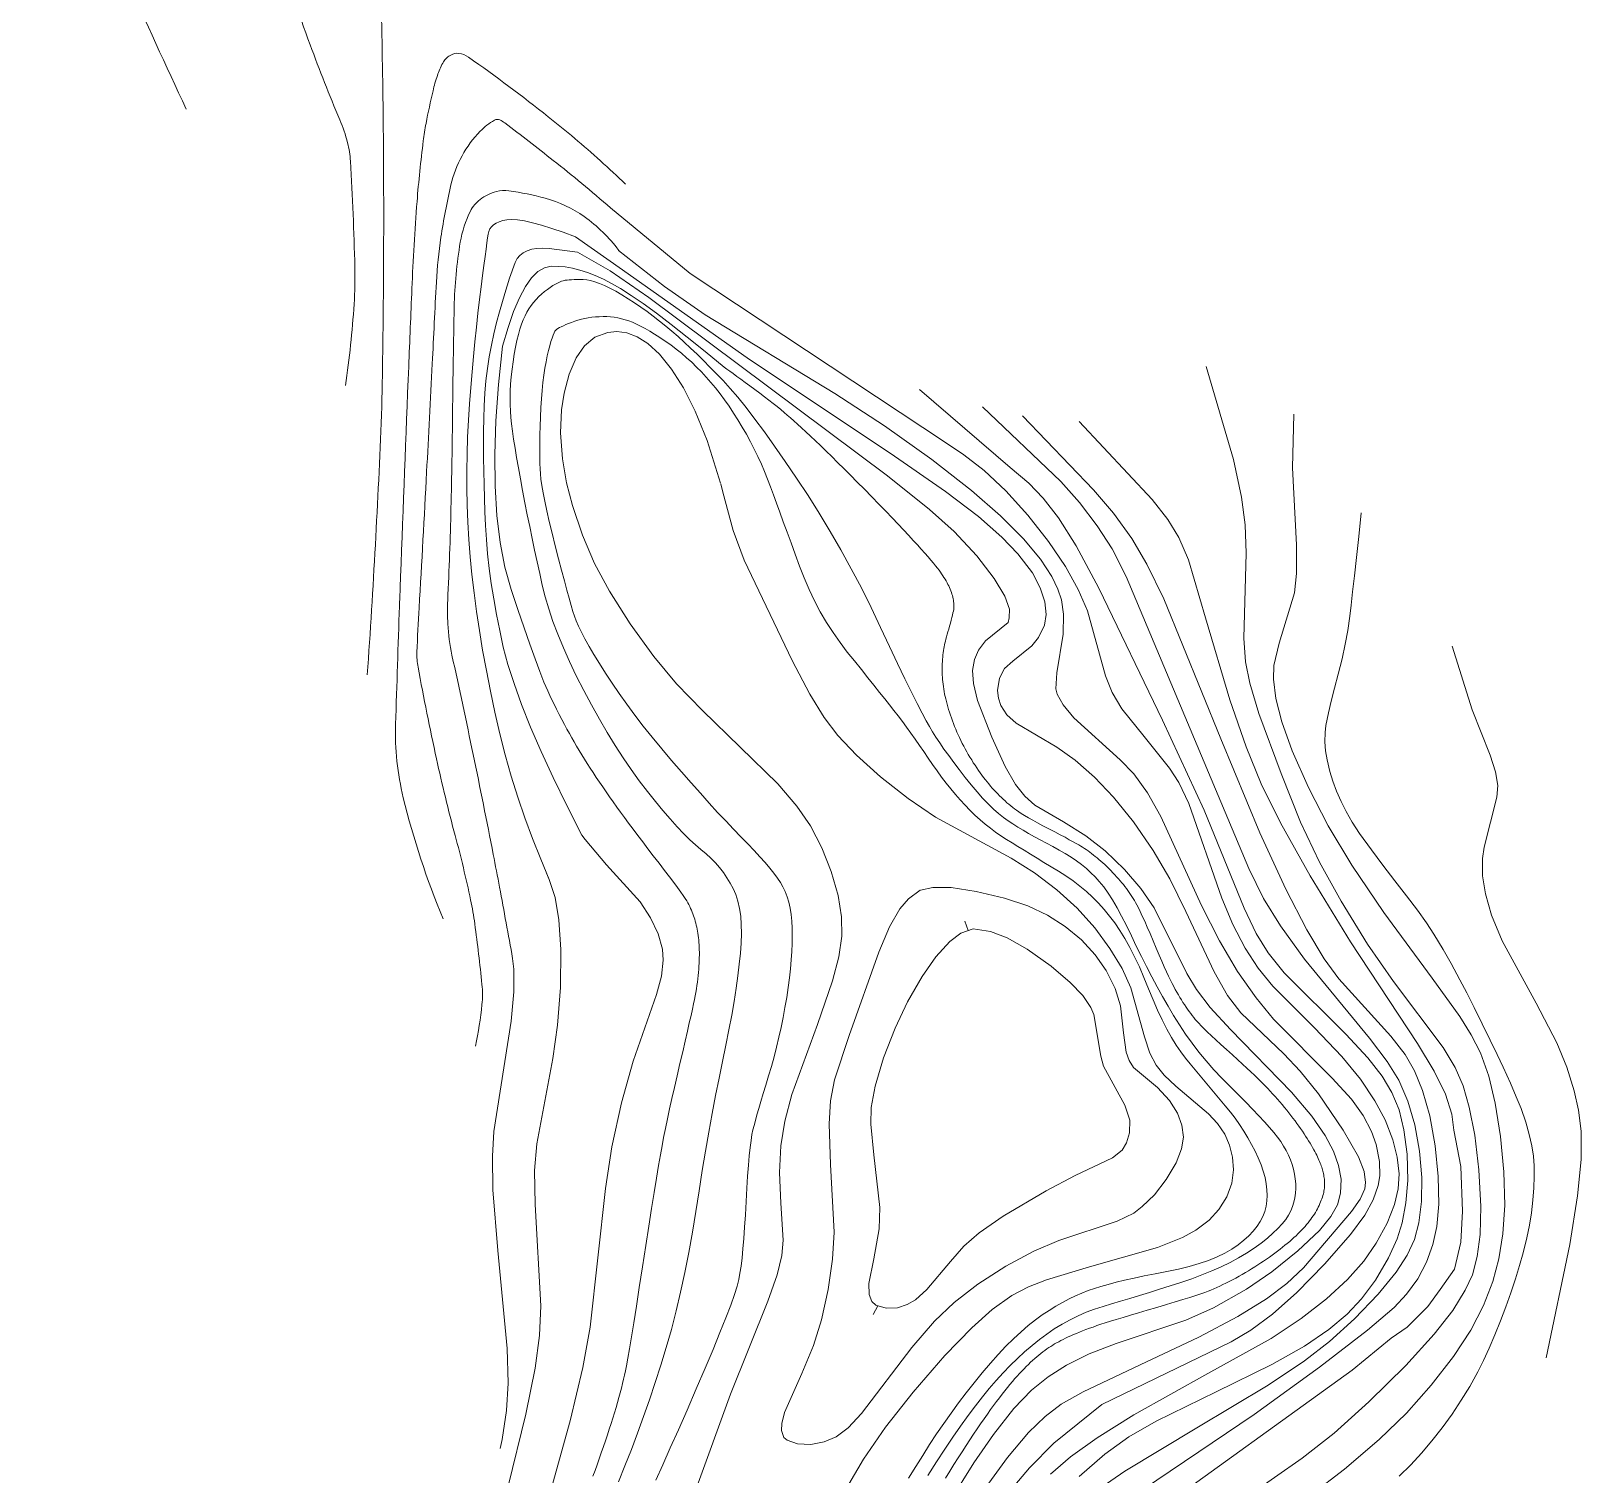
# Model space of a CAD drawing. Header units: inches. Extents: x 115425 to 116786, y 150085 to 152399.
# Drawn here: x 116013.1 to 116137.4, y 150172.7 to 150288.5 of the extents above; entities that cross this region are included whole.
import ezdxf

# ---------------------------------------------------------------- set-up
doc = ezdxf.new("R2010")
doc.units = ezdxf.units.IN
doc.header["$MEASUREMENT"] = 0
doc.layers.add('Contour', color=7, linetype='Continuous', lineweight=0, true_color=0xbed2ff)

msp = doc.modelspace()

# ---------------------------------------------------------------- linework, layer by layer
at = {"layer": 'Contour'}
for p, q in [((116088.23, 150216.35), (116087.97, 150217.11)), ((116080.97, 150186.25), (116080.61, 150185.54))]:
    msp.add_line(p, q, dxfattribs=at)
for points in [[(116013.05, 150310.29, 0.001176), (116014.56, 150306.76, 0.001176), (116016.07, 150303.23, 0.003482), (116020.67, 150292.82, 0.00355), (116025.51, 150282.28)], [(116030.29, 150305.55, 0.015053), (116032.88, 150295.3, 0.019186), (116035.45, 150287.43, 0.011095), (116037.82, 150281.43, -0.036736), (116038.45, 150279.58, -0.048337), (116038.68, 150278.09, -0.008604), (116039.03, 150269.61, -0.022662), (116038.97, 150266.62, -0.018423), (116038.29, 150260.1)], [(116040.93, 150298.36, -0.00334), (116041.2, 150288.26, -0.00334), (116041.33, 150278.17, -0.006757), (116041.18, 150257.74, -0.006757), (116040.03, 150236.87)], [(116046.11, 150217.3, -0.03922), (116042.92, 150227.02, -0.067842), (116042.3, 150232.92, -0.000315), (116042.61, 150242.39, -0.001256), (116042.7, 150244.77, -0.000341), (116043.35, 150261.61, -0.000919), (116043.61, 150267.87, -0.008446), (116044.02, 150274.86, -0.012104), (116044.52, 150279.72, -0.016517), (116044.74, 150281.13, -0.008837), (116045.3, 150283.75, -0.028218), (116045.65, 150284.97, -0.033135), (116046.08, 150285.97, -0.140583), (116046.67, 150286.59, -0.165559), (116047.38, 150286.75, -0.125749), (116048.15, 150286.45, -0.012758), (116054.55, 150281.67, -0.008943), (116056.67, 150279.93, -0.016061), (116060.74, 150276.26)], [(116059.55, 150274.35, 0.005723), (116057.23, 150276.31, 0.00594), (116054.95, 150278.16, 0.00495), (116051.06, 150281.17, 0.052095), (116050.65, 150281.41, 0.246744), (116050.23, 150281.39, 0.067798), (116049.09, 150280.5, 0.068257), (116047.63, 150278.52, 0.06747), (116046.74, 150276.2, 0.020292), (116045.94, 150271.99, 0.024059), (116045.57, 150268.39, 0.000654), (116045.24, 150261.85, -0.000492), (116044.79, 150253.16, -0.001948), (116044.18, 150242.26, 0.005957), (116044.01, 150238.7, 0.054482), (116044.1, 150237.5, 0.008703), (116045.58, 150230.14, 0.011279), (116047.08, 150223.98, -0.01349), (116048.32, 150218.81, -0.01843), (116048.65, 150216.89, -0.007347), (116049.23, 150212.04, -0.052409), (116049.23, 150210.42, -0.025143), (116048.71, 150207.09)], [(116060.2, 150270.94, 0.079061), (116057.43, 150273.65, 0.088523), (116054.3, 150275.13, 0.033093), (116051.39, 150275.72, 0.098572), (116050.39, 150275.66, 0.095957), (116049.08, 150275.02, 0.116873), (116048.3, 150274.09, 0.073686), (116047.49, 150271.61, 0.03674), (116047, 150266.41, 0.002621), (116046.87, 150257.91, -0.002911), (116046.74, 150250.26, -0.006269), (116046.48, 150242.87, 0.024275), (116046.49, 150240.96, 0.041873), (116046.82, 150238.46, -0.00644), (116050.13, 150222.47, -0.001754), (116050.64, 150219.83, -0.000811), (116051.69, 150214.12)]]:
    msp.add_lwpolyline(points, format="xyb", dxfattribs=at)
for points in [[(116086.49, 150255.48), (116065.92, 150269.08), (116059.55, 150274.35)], [(116056.74, 150272.04), (116055.75, 150272.4), (116054.84, 150272.71), (116054.01, 150272.96), (116053.28, 150273.15), (116052.63, 150273.3), (116052.07, 150273.38), (116051.6, 150273.41), (116051.22, 150273.39), (116050.9, 150273.33), (116050.61, 150273.24), (116050.37, 150273.13), (116050.16, 150273), (116049.99, 150272.84), (116049.86, 150272.66), (116049.77, 150272.46), (116049.72, 150272.23), (116049.68, 150271.94), (116049.62, 150271.55), (116049.56, 150271.05), (116049.48, 150270.44), (116049.39, 150269.74), (116049.28, 150268.92), (116049.17, 150268.01), (116049.04, 150266.99), (116048.9, 150265.89), (116048.78, 150264.77), (116048.65, 150263.61), (116048.54, 150262.42), (116048.43, 150261.19), (116048.33, 150259.93), (116048.24, 150258.64), (116048.15, 150257.31), (116048.08, 150255.96), (116048.03, 150254.6), (116048.01, 150253.24), (116048.01, 150251.87), (116048.04, 150250.5), (116048.1, 150249.12), (116048.18, 150247.73), (116048.29, 150246.34), (116048.42, 150244.92), (116048.59, 150243.46), (116048.79, 150241.96), (116049.02, 150240.43), (116049.28, 150238.85), (116049.58, 150237.23), (116049.9, 150235.57), (116050.26, 150233.87), (116050.66, 150232.15), (116051.1, 150230.45), (116051.58, 150228.75), (116052.1, 150227.07), (116052.67, 150225.4), (116053.28, 150223.74), (116053.94, 150222.09), (116054.63, 150220.46)], [(116089.25, 150171.14), (116091.38, 150174.07), (116093.06, 150176.07), (116094.4, 150177.37), (116095.69, 150178.34), (116097.45, 150179.35), (116102.02, 150181.51), (116106.73, 150183.72), (116109.87, 150185.39), (116112.16, 150186.81), (116113.8, 150188.04), (116115.13, 150189.3), (116118.97, 150193.82), (116119.67, 150194.79), (116120.04, 150195.64), (116120.1, 150196.13), (116120, 150197.01), (116119.53, 150198.2), (116118.3, 150200.33), (116116.32, 150203.26), (116114.87, 150205.07), (116113.54, 150206.46), (116110.1, 150209.75), (116109.04, 150211.15), (116107.95, 150213.05), (116105.68, 150217.88), (116104.41, 150220.52), (116103.08, 150222.78), (116101.49, 150225.08), (116099.89, 150227.07), (116098.37, 150228.66), (116096.81, 150230.03), (116095.35, 150231.08), (116092.08, 150232.99), (116091.33, 150233.67), (116090.86, 150234.43), (116090.67, 150235.01), (116090.58, 150235.62), (116090.75, 150236.61), (116091.15, 150237.39), (116091.81, 150237.98), (116093.34, 150239.21), (116093.87, 150239.88), (116094.35, 150240.87), (116094.49, 150241.73), (116094.39, 150242.73), (116094.01, 150243.86), (116093.38, 150245.06), (116092.21, 150246.6), (116090.93, 150247.93), (116089.05, 150249.58), (116086.41, 150251.6), (116081.98, 150254.66), (116070.68, 150262.18), (116060.49, 150269.38), (116056.74, 150272.04)], [(116054.9, 150172), (116056.3, 150177.02), (116057.33, 150181.3), (116057.91, 150184.54), (116059.13, 150195.65), (116059.64, 150198.99), (116060.43, 150202.53), (116061.35, 150205.87), (116063.23, 150211.22), (116063.63, 150212.71), (116063.76, 150213.99), (116063.7, 150214.87), (116063.36, 150216.1), (116062.75, 150217.39), (116061.91, 150218.65), (116059.23, 150221.62), (116057.5, 150223.66), (116057.25, 150224.02), (116056.04, 150226.39), (116054.95, 150228.63), (116053.98, 150230.73), (116053.13, 150232.68), (116052.41, 150234.5), (116051.8, 150236.18), (116051.31, 150237.72), (116050.94, 150239.11), (116050.65, 150240.43), (116050.39, 150241.72), (116050.17, 150242.98), (116049.97, 150244.21), (116049.81, 150245.41), (116049.68, 150246.59), (116049.58, 150247.74), (116049.51, 150248.86), (116049.47, 150249.96), (116049.43, 150251.06), (116049.4, 150252.14), (116049.38, 150253.22), (116049.36, 150254.29), (116049.36, 150255.35), (116049.36, 150256.4), (116049.38, 150257.44), (116049.41, 150258.47), (116049.47, 150259.48), (116049.55, 150260.48), (116049.67, 150261.45), (116049.81, 150262.4), (116049.98, 150263.34), (116050.17, 150264.25), (116050.4, 150265.15), (116050.63, 150266), (116051.06, 150267.49), (116051.43, 150268.7), (116051.9, 150269.98), (116052.06, 150270.28), (116052.27, 150270.54), (116052.54, 150270.75), (116052.85, 150270.91), (116053.22, 150271.03), (116053.63, 150271.1), (116054.1, 150271.12), (116054.62, 150271.1), (116056.89, 150270.8), (116059.51, 150269.29), (116062.6, 150267.16), (116081.75, 150252.84), (116085.14, 150250.15), (116087.1, 150248.39), (116088.93, 150246.44), (116090.31, 150244.62), (116091.16, 150243.19), (116091.54, 150242.16), (116091.53, 150241.45), (116091.44, 150241.09), (116089.62, 150239.61), (116089.06, 150238.87), (116088.74, 150238.1), (116088.59, 150237.24), (116088.66, 150236.19), (116088.99, 150234.82), (116090.14, 150231.88), (116091.2, 150229.52), (116092.03, 150228.08), (116092.78, 150227.13), (116093.58, 150226.43), (116095.87, 150225.09), (116097.67, 150223.97), (116099.21, 150222.76), (116100.76, 150221.27), (116102.09, 150219.72), (116103.15, 150218.17), (116105.78, 150212.91), (116106.55, 150211.62), (116107.65, 150210.17), (116109.26, 150208.43), (116114.16, 150203.39), (116115.79, 150201.47), (116116.86, 150199.92), (116117.53, 150198.64), (116117.93, 150197.5), (116118.14, 150196.4), (116118.1, 150195.28), (116117.86, 150194.35), (116117.33, 150193.41), (116116.42, 150192.29), (116114.67, 150190.65), (116112.6, 150188.98), (116110.56, 150187.58), (116107.9, 150186.09), (116105.69, 150185.1), (116100.09, 150183.23), (116097.94, 150182.38), (116096.12, 150181.47), (116094.64, 150180.54), (116093.32, 150179.47), (116091.9, 150178.01), (116090.25, 150175.91), (116088.68, 150173.63), (116086.79, 150170.58)], [(116098.94, 150178.31), (116109.33, 150183.35), (116110.91, 150184.29), (116112.64, 150185.58), (116114.59, 150187.32), (116116.8, 150189.58), (116118.91, 150191.97), (116120.05, 150193.52), (116120.73, 150194.76), (116121.12, 150195.9), (116121.24, 150196.68), (116121.22, 150197.83), (116120.95, 150199.2), (116120.59, 150200.22), (116119.91, 150201.51), (116118.97, 150202.82), (116117.43, 150204.52), (116112.72, 150209.24), (116111.32, 150210.96), (116109.84, 150213.08), (116108.38, 150215.52), (116106.95, 150218.36), (116103.69, 150225.51), (116102.61, 150227.41), (116101.51, 150228.93), (116100.41, 150230.06), (116096.7, 150233.44), (116095.85, 150234.46), (116095.38, 150235.34), (116095.27, 150235.76), (116095.34, 150237.04), (116095.86, 150240.14), (116095.88, 150241.75), (116095.71, 150242.91), (116095.42, 150243.76), (116094.93, 150244.78), (116094.03, 150246.15), (116092.66, 150247.8), (116090.83, 150249.64), (116088.5, 150251.67), (116085.31, 150254.16), (116081.53, 150256.86), (116077.54, 150259.45), (116067.12, 150265.78), (116063.86, 150268.03), (116060.19, 150270.94)], [(116068.65, 150261.57), (116067.12, 150262.83), (116065.7, 150263.97), (116064.4, 150264.99), (116063.22, 150265.89), (116062.15, 150266.67), (116061.19, 150267.33), (116060.35, 150267.87), (116059.63, 150268.29), (116058.97, 150268.63), (116058.32, 150268.92), (116057.69, 150269.16), (116057.08, 150269.36), (116056.48, 150269.51), (116055.9, 150269.61), (116055.33, 150269.66), (116054.78, 150269.67), (116054.24, 150269.55), (116053.72, 150269.24), (116053.21, 150268.73), (116052.71, 150268.03), (116052.23, 150267.13), (116051.77, 150266.04), (116051.32, 150264.75), (116050.88, 150263.26)], [(116084.99, 150172.62), (116085.68, 150173.71), (116086.35, 150174.73), (116087, 150175.69), (116087.62, 150176.59), (116088.22, 150177.43), (116088.81, 150178.21), (116089.37, 150178.93), (116089.92, 150179.6), (116090.48, 150180.24), (116091.04, 150180.86), (116091.61, 150181.45), (116092.18, 150182.01), (116092.76, 150182.55), (116093.35, 150183.06), (116093.94, 150183.53), (116094.53, 150183.98), (116095.14, 150184.4), (116095.77, 150184.78), (116096.4, 150185.13), (116097.04, 150185.45), (116097.7, 150185.73), (116098.37, 150185.98), (116099.05, 150186.19), (116099.74, 150186.4), (116100.46, 150186.61), (116101.21, 150186.84), (116101.98, 150187.07), (116102.77, 150187.32), (116103.59, 150187.58), (116104.43, 150187.85), (116105.3, 150188.12), (116106.16, 150188.42), (116106.98, 150188.72), (116107.77, 150189.04), (116108.52, 150189.38), (116109.24, 150189.73), (116109.91, 150190.1), (116110.56, 150190.48), (116111.16, 150190.88), (116111.72, 150191.28), (116112.23, 150191.67), (116112.68, 150192.06), (116113.07, 150192.44), (116113.41, 150192.81), (116113.7, 150193.17), (116113.93, 150193.52), (116114.11, 150193.87), (116114.24, 150194.21), (116114.35, 150194.57), (116114.43, 150194.92), (116114.48, 150195.29), (116114.51, 150195.66), (116114.5, 150196.04), (116114.47, 150196.42), (116114.41, 150196.81), (116114.33, 150197.2), (116114.22, 150197.58), (116114.08, 150197.96), (116113.93, 150198.33), (116113.74, 150198.7), (116113.53, 150199.06), (116113.3, 150199.42), (116113.04, 150199.77), (116112.75, 150200.14), (116112.4, 150200.55), (116112, 150201), (116111.55, 150201.49), (116111.05, 150202.02), (116110.5, 150202.58), (116109.89, 150203.19), (116109.24, 150203.84), (116108.57, 150204.51), (116107.93, 150205.19), (116107.32, 150205.89), (116106.74, 150206.6), (116106.19, 150207.31), (116105.66, 150208.04), (116105.17, 150208.78), (116104.7, 150209.53), (116104.26, 150210.3), (116103.81, 150211.07), (116103.38, 150211.85), (116102.95, 150212.65), (116102.53, 150213.46), (116102.12, 150214.27), (116101.71, 150215.1), (116101.32, 150215.94), (116100.93, 150216.75), (116100.54, 150217.5), (116100.17, 150218.19), (116099.8, 150218.81), (116099.45, 150219.37), (116099.1, 150219.87), (116098.75, 150220.3), (116098.42, 150220.67), (116098.08, 150221), (116097.72, 150221.33), (116097.33, 150221.65), (116096.91, 150221.95), (116096.48, 150222.25), (116096.02, 150222.54), (116095.53, 150222.82), (116095.02, 150223.1), (116094.51, 150223.36), (116094.01, 150223.63), (116093.54, 150223.89), (116093.08, 150224.15), (116092.64, 150224.41), (116092.22, 150224.66), (116091.82, 150224.91), (116091.44, 150225.16), (116091.06, 150225.43), (116090.66, 150225.75), (116090.25, 150226.11), (116089.83, 150226.53), (116089.39, 150226.99), (116088.94, 150227.49), (116088.47, 150228.05), (116087.99, 150228.65), (116087.52, 150229.27), (116087.07, 150229.85), (116086.67, 150230.4), (116086.29, 150230.92), (116085.95, 150231.42), (116085.64, 150231.88), (116085.36, 150232.31), (116085.12, 150232.72), (116084.85, 150233.18), (116084.53, 150233.8), (116084.14, 150234.57), (116083.68, 150235.49), (116083.16, 150236.56), (116082.57, 150237.79), (116081.92, 150239.16), (116081.21, 150240.69), (116080.45, 150242.29), (116079.66, 150243.85), (116078.85, 150245.39), (116078.02, 150246.9), (116077.17, 150248.38), (116076.29, 150249.84), (116075.39, 150251.27), (116074.46, 150252.67), (116073.55, 150254.01), (116072.69, 150255.24), (116071.88, 150256.37), (116071.12, 150257.4), (116070.41, 150258.33), (116069.75, 150259.15), (116069.13, 150259.87), (116068.57, 150260.49), (116068.04, 150261.04), (116067.51, 150261.58), (116066.99, 150262.11), (116066.48, 150262.61), (116065.96, 150263.1), (116065.46, 150263.57), (116064.96, 150264.02), (116064.46, 150264.45), (116063.97, 150264.87), (116063.47, 150265.27), (116062.97, 150265.66), (116062.47, 150266.03), (116061.97, 150266.39), (116061.46, 150266.73), (116060.96, 150267.06), (116060.45, 150267.37), (116059.96, 150267.66), (116059.49, 150267.9), (116059.06, 150268.11), (116058.66, 150268.29), (116058.28, 150268.42), (116057.94, 150268.52), (116057.63, 150268.58), (116057.34, 150268.61), (116057.08, 150268.61), (116056.84, 150268.61), (116056.62, 150268.6), (116056.41, 150268.59), (116056.22, 150268.58), (116056.05, 150268.56), (116055.89, 150268.54), (116055.75, 150268.51), (116055.62, 150268.47), (116055.46, 150268.4), (116055.3, 150268.32), (116055.12, 150268.22), (116054.92, 150268.11), (116054.71, 150267.97), (116054.49, 150267.81), (116054.25, 150267.63), (116054.01, 150267.43), (116053.78, 150267.23), (116053.57, 150267.01), (116053.36, 150266.77), (116053.17, 150266.52), (116052.99, 150266.26), (116052.83, 150265.98), (116052.68, 150265.7), (116052.53, 150265.38), (116052.4, 150265.02), (116052.27, 150264.62), (116052.15, 150264.18), (116052.03, 150263.7), (116051.92, 150263.18), (116051.82, 150262.62), (116051.73, 150262.01), (116051.64, 150261.4), (116051.58, 150260.8), (116051.53, 150260.21), (116051.5, 150259.65), (116051.49, 150259.09), (116051.49, 150258.56), (116051.51, 150258.04), (116051.55, 150257.53), (116051.6, 150257.01), (116051.68, 150256.42), (116051.77, 150255.78), (116051.88, 150255.07), (116052, 150254.31), (116052.15, 150253.49), (116052.31, 150252.6), (116052.48, 150251.66), (116052.67, 150250.69), (116052.86, 150249.73), (116053.06, 150248.77), (116053.25, 150247.82), (116053.45, 150246.88), (116053.65, 150245.94), (116053.86, 150245.01), (116054.06, 150244.08), (116054.3, 150243.14), (116054.59, 150242.17), (116054.92, 150241.17), (116055.31, 150240.13), (116055.76, 150239.05), (116056.25, 150237.94), (116056.79, 150236.8), (116057.39, 150235.63), (116058.02, 150234.46), (116058.65, 150233.33), (116059.28, 150232.25), (116059.91, 150231.22), (116060.55, 150230.23), (116061.2, 150229.28), (116061.85, 150228.38), (116062.5, 150227.52), (116063.14, 150226.72), (116063.74, 150225.98), (116064.33, 150225.31), (116064.88, 150224.69), (116065.4, 150224.14), (116065.89, 150223.65), (116066.36, 150223.23), (116066.79, 150222.86), (116067.2, 150222.52), (116067.59, 150222.17), (116067.95, 150221.8), (116068.28, 150221.41), (116068.59, 150221.01), (116068.88, 150220.59), (116069.14, 150220.16), (116069.38, 150219.72), (116069.59, 150219.24), (116069.75, 150218.71), (116069.88, 150218.14), (116069.98, 150217.51), (116070.03, 150216.84), (116070.05, 150216.12), (116070.02, 150215.35), (116069.96, 150214.53), (116069.87, 150213.65), (116069.76, 150212.72), (116069.61, 150211.73), (116069.45, 150210.67), (116069.26, 150209.56), (116069.04, 150208.38), (116068.8, 150207.15), (116068.53, 150205.85), (116068.25, 150204.51), (116067.97, 150203.11), (116067.7, 150201.68), (116067.43, 150200.19), (116067.16, 150198.66), (116066.9, 150197.09), (116066.64, 150195.47), (116066.38, 150193.81), (116066.11, 150192.14), (116065.82, 150190.51), (116065.5, 150188.91), (116065.16, 150187.35), (116064.8, 150185.83), (116064.42, 150184.34), (116064.01, 150182.89), (116063.57, 150181.47), (116063.12, 150180.08), (116062.66, 150178.71), (116062.19, 150177.36), (116061.7, 150176.02), (116061.21, 150174.7), (116060.7, 150173.39), (116060.19, 150172.11)], [(116083.44, 150172.4), (116084.03, 150173.35), (116084.59, 150174.24), (116085.13, 150175.1), (116085.69, 150175.96), (116086.27, 150176.8), (116086.86, 150177.63), (116087.46, 150178.45), (116088.08, 150179.27), (116088.71, 150180.07), (116089.36, 150180.86), (116090.01, 150181.63), (116090.64, 150182.34), (116091.26, 150183), (116091.87, 150183.6), (116092.47, 150184.16), (116093.05, 150184.66), (116093.62, 150185.11), (116094.17, 150185.51), (116094.72, 150185.87), (116095.26, 150186.21), (116095.79, 150186.51), (116096.32, 150186.79), (116096.83, 150187.05), (116097.34, 150187.27), (116097.85, 150187.47), (116098.35, 150187.64), (116098.87, 150187.8), (116099.45, 150187.96), (116100.09, 150188.13), (116100.78, 150188.3), (116101.54, 150188.47), (116102.35, 150188.64), (116103.23, 150188.81), (116104.16, 150188.99), (116105.09, 150189.18), (116105.96, 150189.39), (116106.76, 150189.63), (116107.51, 150189.88), (116108.2, 150190.16), (116108.82, 150190.46), (116109.39, 150190.79), (116109.89, 150191.14), (116110.34, 150191.5), (116110.74, 150191.87), (116111.09, 150192.24), (116111.4, 150192.63), (116111.65, 150193.02), (116111.86, 150193.41), (116112.02, 150193.82), (116112.13, 150194.23), (116112.2, 150194.66), (116112.22, 150195.1), (116112.2, 150195.56), (116112.14, 150196.03), (116112.04, 150196.53), (116111.9, 150197.04), (116111.72, 150197.56), (116111.49, 150198.11), (116111.24, 150198.66), (116110.96, 150199.2), (116110.66, 150199.73), (116110.34, 150200.26), (116110, 150200.78), (116109.64, 150201.29), (116109.26, 150201.79), (116108.85, 150202.28), (116108.44, 150202.77), (116108.03, 150203.26), (116107.63, 150203.74), (116107.23, 150204.22), (116106.83, 150204.7), (116106.44, 150205.18), (116106.05, 150205.65), (116105.67, 150206.12), (116105.29, 150206.62), (116104.91, 150207.17), (116104.54, 150207.78), (116104.16, 150208.45), (116103.79, 150209.18), (116103.42, 150209.96), (116103.06, 150210.8), (116102.7, 150211.69), (116102.33, 150212.59), (116101.96, 150213.45), (116101.58, 150214.25), (116101.19, 150215), (116100.8, 150215.71), (116100.4, 150216.36), (116099.99, 150216.97), (116099.57, 150217.52), (116099.14, 150218.05), (116098.69, 150218.55), (116098.21, 150219.03), (116097.71, 150219.49), (116097.19, 150219.93), (116096.64, 150220.35), (116096.07, 150220.74), (116095.48, 150221.12), (116094.88, 150221.48), (116094.31, 150221.83), (116093.76, 150222.17), (116093.22, 150222.49), (116092.71, 150222.81), (116092.22, 150223.11), (116091.75, 150223.4), (116091.3, 150223.67), (116090.86, 150223.95), (116090.43, 150224.25), (116090.01, 150224.57), (116089.59, 150224.9), (116089.18, 150225.25), (116088.77, 150225.62), (116088.37, 150226.01), (116087.98, 150226.42), (116087.59, 150226.84), (116087.21, 150227.28), (116086.83, 150227.73), (116086.46, 150228.19), (116086.09, 150228.67), (116085.73, 150229.17), (116085.37, 150229.67), (116085.02, 150230.19), (116084.67, 150230.72), (116084.32, 150231.22), (116083.97, 150231.72), (116083.63, 150232.2), (116083.29, 150232.68), (116082.95, 150233.13), (116082.61, 150233.58), (116082.27, 150234.01), (116081.92, 150234.46), (116081.54, 150234.94), (116081.12, 150235.47), (116080.67, 150236.04), (116080.19, 150236.65), (116079.67, 150237.3), (116079.12, 150237.99), (116078.53, 150238.71), (116077.95, 150239.48), (116077.39, 150240.27), (116076.87, 150241.09), (116076.37, 150241.94), (116075.91, 150242.81), (116075.48, 150243.72), (116075.07, 150244.65), (116074.7, 150245.61), (116074.35, 150246.57), (116074.02, 150247.47), (116073.7, 150248.33), (116073.4, 150249.15), (116073.12, 150249.92), (116072.85, 150250.65), (116072.61, 150251.33), (116072.37, 150251.97), (116072.14, 150252.58), (116071.9, 150253.19), (116071.64, 150253.79), (116071.36, 150254.39), (116071.07, 150254.99), (116070.76, 150255.58), (116070.44, 150256.18), (116070.1, 150256.76), (116069.76, 150257.34), (116069.4, 150257.89), (116069.05, 150258.43), (116068.69, 150258.94), (116068.33, 150259.43), (116067.96, 150259.9), (116067.59, 150260.35), (116067.22, 150260.78), (116066.84, 150261.19), (116066.45, 150261.58), (116066.05, 150261.97), (116065.64, 150262.33), (116065.23, 150262.69), (116064.8, 150263.02), (116064.37, 150263.35), (116063.93, 150263.66), (116063.5, 150263.95), (116063.08, 150264.21), (116062.69, 150264.45), (116062.31, 150264.67), (116061.95, 150264.86), (116061.62, 150265.03), (116061.3, 150265.17), (116061, 150265.28), (116060.71, 150265.38), (116060.42, 150265.46), (116060.13, 150265.53), (116059.84, 150265.58), (116059.54, 150265.61), (116059.24, 150265.63), (116058.94, 150265.63), (116058.64, 150265.62), (116058.34, 150265.6), (116058.05, 150265.57), (116057.76, 150265.52), (116057.48, 150265.47), (116057.2, 150265.41), (116056.93, 150265.34), (116056.67, 150265.26), (116056.41, 150265.16), (116056.17, 150265.07), (116055.95, 150264.98), (116055.76, 150264.89), (116055.59, 150264.81), (116055.44, 150264.74), (116055.32, 150264.67), (116055.22, 150264.6), (116055.14, 150264.54), (116055.08, 150264.45), (116055.01, 150264.32), (116054.93, 150264.13), (116054.85, 150263.9), (116054.76, 150263.62), (116054.67, 150263.28), (116054.57, 150262.9), (116054.47, 150262.47), (116054.37, 150261.99), (116054.28, 150261.48), (116054.2, 150260.92), (116054.12, 150260.33), (116054.06, 150259.7), (116054.01, 150259.03), (116053.96, 150258.32), (116053.93, 150257.57), (116053.9, 150256.83), (116053.88, 150256.13), (116053.87, 150255.49), (116053.86, 150254.89), (116053.87, 150254.35), (116053.88, 150253.85), (116053.89, 150253.4), (116053.92, 150253), (116053.96, 150252.58), (116054.03, 150252.08), (116054.14, 150251.49), (116054.27, 150250.81), (116054.44, 150250.05), (116054.63, 150249.19), (116054.86, 150248.25), (116055.11, 150247.23), (116055.37, 150246.2), (116055.61, 150245.27), (116055.84, 150244.43), (116056.04, 150243.68), (116056.22, 150243.02), (116056.38, 150242.45), (116056.52, 150241.97), (116056.64, 150241.59), (116056.78, 150241.22), (116056.97, 150240.79), (116057.2, 150240.31), (116057.49, 150239.76), (116057.83, 150239.16), (116058.21, 150238.5), (116058.65, 150237.79), (116059.14, 150237.01), (116059.67, 150236.2), (116060.24, 150235.37), (116060.85, 150234.52), (116061.49, 150233.65), (116062.17, 150232.77), (116062.89, 150231.87), (116063.65, 150230.95), (116064.44, 150230.01), (116065.24, 150229.09), (116066.01, 150228.21), (116066.75, 150227.37), (116067.46, 150226.59), (116068.13, 150225.84), (116068.78, 150225.15), (116069.4, 150224.5), (116069.99, 150223.89), (116070.55, 150223.32), (116071.05, 150222.79), (116071.52, 150222.28), (116071.94, 150221.81), (116072.31, 150221.36), (116072.64, 150220.95), (116072.93, 150220.57), (116073.17, 150220.22), (116073.37, 150219.87), (116073.55, 150219.49), (116073.71, 150219.07), (116073.84, 150218.63), (116073.94, 150218.16), (116074.02, 150217.65), (116074.08, 150217.12), (116074.11, 150216.55), (116074.12, 150215.96), (116074.11, 150215.33), (116074.08, 150214.68), (116074.04, 150214), (116073.97, 150213.29), (116073.89, 150212.55), (116073.79, 150211.78), (116073.67, 150210.99), (116073.53, 150210.18), (116073.39, 150209.38), (116073.22, 150208.59), (116073.05, 150207.8), (116072.86, 150207.01), (116072.66, 150206.23), (116072.44, 150205.46), (116072.22, 150204.69), (116071.99, 150203.96), (116071.79, 150203.27), (116071.6, 150202.65), (116071.43, 150202.08), (116071.29, 150201.57), (116071.16, 150201.11), (116071.05, 150200.7), (116070.96, 150200.36), (116070.88, 150199.99), (116070.81, 150199.52), (116070.74, 150198.95), (116070.67, 150198.28), (116070.6, 150197.52), (116070.54, 150196.65), (116070.48, 150195.68), (116070.42, 150194.62), (116070.36, 150193.54), (116070.3, 150192.55), (116070.23, 150191.65), (116070.16, 150190.82), (116070.09, 150190.08), (116070.01, 150189.43), (116069.92, 150188.85), (116069.83, 150188.36), (116069.7, 150187.83), (116069.48, 150187.14), (116069.18, 150186.29), (116068.79, 150185.27), (116068.32, 150184.09), (116067.77, 150182.75), (116067.13, 150181.24), (116066.41, 150179.57), (116065.68, 150177.88), (116064.98, 150176.3), (116064.33, 150174.84), (116063.73, 150173.49), (116063.18, 150172.25)], [(116068.37, 150252.27), (116067.29, 150255.68), (116066.34, 150258.03), (116065.4, 150259.9), (116064.43, 150261.42), (116063.47, 150262.6), (116062.52, 150263.48), (116061.68, 150264.01), (116060.85, 150264.33), (116060.05, 150264.42), (116059.33, 150264.36), (116058.28, 150263.97), (116057.46, 150263.28), (116056.79, 150262.32), (116056.22, 150261.01), (116055.81, 150259.48), (116055.61, 150258.15), (116055.53, 150256.31), (116055.68, 150254.21), (116056.01, 150252.29), (116056.48, 150250.46), (116057.28, 150248.09), (116058.26, 150245.82), (116059.47, 150243.59), (116061.12, 150240.97), (116063.01, 150238.35), (116064.84, 150236.15), (116066.92, 150234.01), (116072.95, 150228.12), (116074.48, 150226.35), (116075.57, 150224.76), (116076.5, 150222.99), (116077.25, 150221.09), (116077.8, 150219.18), (116078.07, 150217.45), (116078.09, 150215.92), (116077.86, 150214.26), (116077.35, 150212.32), (116076.13, 150208.83), (116074.08, 150203.21), (116073.52, 150201.07), (116073.21, 150199.09), (116073.09, 150196.94), (116073.19, 150194.47), (116073.4, 150191.5), (116073.29, 150190.28), (116072.92, 150188.72), (116072.16, 150186.62), (116069.16, 150179.16), (116063.56, 150163.69)], [(116050.88, 150263.26), (116050.55, 150260.17), (116050.34, 150257.27), (116050.25, 150254.55), (116050.28, 150252.02), (116050.42, 150249.67), (116050.69, 150247.51), (116051.07, 150245.53), (116051.57, 150243.74), (116052.11, 150242.12), (116052.61, 150240.65), (116053.07, 150239.33), (116053.49, 150238.16), (116053.87, 150237.15), (116054.2, 150236.29), (116054.5, 150235.59), (116054.75, 150235.04), (116054.98, 150234.57), (116055.21, 150234.12), (116055.42, 150233.7), (116055.64, 150233.29), (116055.84, 150232.89), (116056.04, 150232.52), (116056.24, 150232.17), (116056.43, 150231.83), (116056.62, 150231.5), (116056.82, 150231.16), (116057.02, 150230.82), (116057.23, 150230.47), (116057.45, 150230.12), (116057.68, 150229.76), (116057.91, 150229.4), (116058.15, 150229.03), (116058.4, 150228.65), (116058.66, 150228.27), (116058.92, 150227.88), (116059.19, 150227.49), (116059.47, 150227.09), (116059.75, 150226.68), (116060.05, 150226.27), (116060.35, 150225.86), (116060.66, 150225.43), (116060.99, 150224.97), (116061.35, 150224.49), (116061.72, 150223.99), (116062.12, 150223.47), (116062.53, 150222.92), (116062.97, 150222.36), (116063.43, 150221.76), (116063.87, 150221.19), (116064.27, 150220.67), (116064.62, 150220.21), (116064.92, 150219.8), (116065.17, 150219.45), (116065.38, 150219.16), (116065.54, 150218.92), (116065.65, 150218.74), (116065.73, 150218.59), (116065.81, 150218.44), (116065.89, 150218.29), (116065.96, 150218.14), (116066.03, 150217.99), (116066.09, 150217.84), (116066.15, 150217.7), (116066.2, 150217.55), (116066.25, 150217.41), (116066.3, 150217.26), (116066.34, 150217.11), (116066.39, 150216.95), (116066.42, 150216.79), (116066.46, 150216.63), (116066.49, 150216.47), (116066.52, 150216.31), (116066.55, 150216.14), (116066.58, 150215.96), (116066.6, 150215.78), (116066.62, 150215.6), (116066.63, 150215.41), (116066.64, 150215.22), (116066.65, 150215.02), (116066.66, 150214.82), (116066.67, 150214.61), (116066.67, 150214.4), (116066.66, 150214.18), (116066.66, 150213.96), (116066.65, 150213.73), (116066.63, 150213.49), (116066.62, 150213.25), (116066.59, 150213), (116066.57, 150212.74), (116066.54, 150212.48), (116066.51, 150212.22), (116066.47, 150211.95), (116066.43, 150211.67), (116066.38, 150211.39), (116066.33, 150211.11), (116066.27, 150210.82), (116066.2, 150210.49), (116066.11, 150210.06), (116066, 150209.55), (116065.86, 150208.95), (116065.71, 150208.27), (116065.53, 150207.49), (116065.33, 150206.63), (116065.1, 150205.68), (116064.88, 150204.7), (116064.66, 150203.77), (116064.46, 150202.89), (116064.28, 150202.04), (116064.11, 150201.24), (116063.95, 150200.47), (116063.8, 150199.75), (116063.67, 150199.08), (116063.54, 150198.35), (116063.39, 150197.49), (116063.22, 150196.49), (116063.03, 150195.34), (116062.83, 150194.06), (116062.6, 150192.64), (116062.36, 150191.08), (116062.1, 150189.38), (116061.85, 150187.71), (116061.62, 150186.21), (116061.41, 150184.89), (116061.23, 150183.76), (116061.07, 150182.8), (116060.94, 150182.03), (116060.83, 150181.43), (116060.75, 150181.02), (116060.67, 150180.69), (116060.59, 150180.35), (116060.51, 150180), (116060.41, 150179.63), (116060.31, 150179.26), (116060.21, 150178.88), (116060.09, 150178.48), (116059.98, 150178.07), (116059.85, 150177.66), (116059.72, 150177.23), (116059.58, 150176.79), (116059.44, 150176.34), (116059.29, 150175.89), (116059.13, 150175.42), (116058.97, 150174.94), (116058.8, 150174.45), (116058.63, 150173.97), (116058.46, 150173.49), (116058.3, 150173.03), (116058.13, 150172.57)], [(116086.4, 150172.41), (116086.75, 150172.97), (116087.09, 150173.51), (116087.42, 150174.03), (116087.74, 150174.53), (116088.06, 150175.02), (116088.36, 150175.49), (116088.66, 150175.94), (116088.95, 150176.37), (116089.23, 150176.78), (116089.5, 150177.17), (116089.77, 150177.55), (116090.02, 150177.91), (116090.27, 150178.24), (116090.51, 150178.57), (116090.74, 150178.87), (116090.96, 150179.15), (116091.17, 150179.42), (116091.38, 150179.68), (116091.58, 150179.93), (116091.78, 150180.17), (116091.98, 150180.4), (116092.17, 150180.61), (116092.35, 150180.82), (116092.54, 150181.01), (116092.71, 150181.19), (116092.89, 150181.37), (116093.06, 150181.54), (116093.23, 150181.71), (116093.4, 150181.86), (116093.57, 150182.01), (116093.73, 150182.16), (116093.9, 150182.29), (116094.06, 150182.42), (116094.22, 150182.54), (116094.38, 150182.66), (116094.53, 150182.78), (116094.69, 150182.89), (116094.85, 150182.99), (116095.01, 150183.09), (116095.16, 150183.18), (116095.32, 150183.27), (116095.49, 150183.36), (116095.67, 150183.45), (116095.85, 150183.55), (116096.04, 150183.64), (116096.25, 150183.74), (116096.46, 150183.84), (116096.68, 150183.93), (116096.91, 150184.03), (116097.15, 150184.13), (116097.41, 150184.23), (116097.67, 150184.33), (116097.95, 150184.44), (116098.25, 150184.54), (116098.55, 150184.65), (116098.87, 150184.76), (116099.23, 150184.87), (116099.64, 150185), (116100.11, 150185.15), (116100.65, 150185.31), (116101.24, 150185.49), (116101.89, 150185.69), (116102.6, 150185.9), (116103.37, 150186.12), (116104.14, 150186.35), (116104.83, 150186.56), (116105.45, 150186.74), (116106, 150186.91), (116106.48, 150187.07), (116106.88, 150187.2), (116107.21, 150187.32), (116107.47, 150187.41), (116107.7, 150187.51), (116107.93, 150187.6), (116108.17, 150187.71), (116108.41, 150187.82), (116108.66, 150187.94), (116108.91, 150188.06), (116109.17, 150188.19), (116109.43, 150188.33), (116109.7, 150188.47), (116109.96, 150188.62), (116110.22, 150188.76), (116110.47, 150188.91), (116110.72, 150189.06), (116110.97, 150189.21), (116111.22, 150189.36), (116111.46, 150189.52), (116111.7, 150189.68), (116111.93, 150189.83), (116112.16, 150189.99), (116112.39, 150190.15), (116112.61, 150190.3), (116112.83, 150190.46), (116113.04, 150190.62), (116113.25, 150190.78), (116113.45, 150190.94), (116113.64, 150191.1), (116113.83, 150191.25), (116114.02, 150191.41), (116114.19, 150191.56), (116114.36, 150191.72), (116114.53, 150191.87), (116114.68, 150192.02), (116114.83, 150192.17), (116114.98, 150192.32), (116115.12, 150192.47), (116115.25, 150192.62), (116115.37, 150192.76), (116115.49, 150192.9), (116115.6, 150193.05), (116115.71, 150193.19), (116115.81, 150193.32), (116115.91, 150193.46), (116116, 150193.6), (116116.08, 150193.74), (116116.16, 150193.88), (116116.24, 150194.02), (116116.31, 150194.16), (116116.38, 150194.3), (116116.44, 150194.44), (116116.5, 150194.58), (116116.55, 150194.71), (116116.6, 150194.84), (116116.64, 150194.97), (116116.68, 150195.09), (116116.72, 150195.22), (116116.75, 150195.34), (116116.77, 150195.45), (116116.79, 150195.57), (116116.81, 150195.69), (116116.82, 150195.81), (116116.82, 150195.93), (116116.82, 150196.05), (116116.82, 150196.17), (116116.81, 150196.29), (116116.8, 150196.4), (116116.79, 150196.52), (116116.77, 150196.63), (116116.75, 150196.74), (116116.73, 150196.85), (116116.71, 150196.96), (116116.68, 150197.06), (116116.65, 150197.16), (116116.62, 150197.26), (116116.59, 150197.37), (116116.55, 150197.48), (116116.51, 150197.59), (116116.46, 150197.7), (116116.42, 150197.82), (116116.37, 150197.94), (116116.31, 150198.06), (116116.25, 150198.19), (116116.19, 150198.32), (116116.12, 150198.47), (116116.04, 150198.62), (116115.95, 150198.77), (116115.86, 150198.94), (116115.76, 150199.11), (116115.65, 150199.29), (116115.54, 150199.48), (116115.42, 150199.66), (116115.3, 150199.86), (116115.17, 150200.05), (116115.04, 150200.25), (116114.9, 150200.46), (116114.75, 150200.66), (116114.6, 150200.87), (116114.45, 150201.09), (116114.28, 150201.3), (116114.12, 150201.52), (116113.95, 150201.73), (116113.78, 150201.95), (116113.6, 150202.17), (116113.42, 150202.39), (116113.23, 150202.61), (116113.04, 150202.83), (116112.85, 150203.04), (116112.65, 150203.26), (116112.46, 150203.47), (116112.26, 150203.68), (116112.06, 150203.89), (116111.87, 150204.09), (116111.66, 150204.29), (116111.45, 150204.5), (116111.19, 150204.75), (116110.91, 150205.02), (116110.58, 150205.32), (116110.23, 150205.64), (116109.84, 150206), (116109.42, 150206.38), (116108.96, 150206.8), (116108.51, 150207.21), (116108.1, 150207.58), (116107.74, 150207.92), (116107.41, 150208.22), (116107.14, 150208.49), (116106.91, 150208.72), (116106.72, 150208.92), (116106.57, 150209.09), (116106.45, 150209.23), (116106.33, 150209.39), (116106.2, 150209.54), (116106.08, 150209.71), (116105.96, 150209.87), (116105.83, 150210.05), (116105.71, 150210.22), (116105.59, 150210.41), (116105.46, 150210.59), (116105.34, 150210.79), (116105.22, 150210.99), (116105.09, 150211.2), (116104.97, 150211.42), (116104.84, 150211.64), (116104.72, 150211.87), (116104.59, 150212.11), (116104.46, 150212.38), (116104.31, 150212.69), (116104.15, 150213.05), (116103.96, 150213.45), (116103.76, 150213.9), (116103.55, 150214.39), (116103.32, 150214.94), (116103.07, 150215.52), (116102.82, 150216.11), (116102.59, 150216.63), (116102.39, 150217.11), (116102.2, 150217.52), (116102.03, 150217.88), (116101.89, 150218.18), (116101.76, 150218.43), (116101.66, 150218.62), (116101.56, 150218.78), (116101.46, 150218.94), (116101.36, 150219.1), (116101.25, 150219.26), (116101.14, 150219.42), (116101.03, 150219.57), (116100.92, 150219.73), (116100.8, 150219.88), (116100.68, 150220.04), (116100.56, 150220.19), (116100.42, 150220.35), (116100.28, 150220.51), (116100.14, 150220.67), (116099.99, 150220.84), (116099.83, 150221), (116099.67, 150221.17), (116099.51, 150221.34), (116099.34, 150221.5), (116099.18, 150221.65), (116099.03, 150221.79), (116098.87, 150221.93), (116098.72, 150222.07), (116098.57, 150222.19), (116098.42, 150222.31), (116098.28, 150222.42), (116098.13, 150222.54), (116097.99, 150222.64), (116097.85, 150222.75), (116097.7, 150222.85), (116097.56, 150222.94), (116097.41, 150223.04), (116097.27, 150223.13), (116097.1, 150223.23), (116096.89, 150223.35), (116096.64, 150223.49), (116096.34, 150223.65), (116096, 150223.84), (116095.61, 150224.04), (116095.18, 150224.27), (116094.7, 150224.52), (116094.23, 150224.77), (116093.8, 150225), (116093.41, 150225.22), (116093.06, 150225.41), (116092.75, 150225.59), (116092.49, 150225.75), (116092.28, 150225.89), (116092.1, 150226.01), (116091.95, 150226.13), (116091.8, 150226.24), (116091.65, 150226.37), (116091.49, 150226.49), (116091.34, 150226.62), (116091.19, 150226.76), (116091.04, 150226.9), (116090.89, 150227.04), (116090.74, 150227.18), (116090.6, 150227.33), (116090.45, 150227.48), (116090.31, 150227.63), (116090.16, 150227.79), (116090.02, 150227.95), (116089.88, 150228.12), (116089.74, 150228.28), (116089.61, 150228.46), (116089.47, 150228.63), (116089.33, 150228.82), (116089.19, 150229.01), (116089.06, 150229.2), (116088.92, 150229.41), (116088.78, 150229.62), (116088.64, 150229.83), (116088.51, 150230.05), (116088.37, 150230.27), (116088.24, 150230.49), (116088.12, 150230.71), (116087.99, 150230.94), (116087.88, 150231.16), (116087.76, 150231.38), (116087.65, 150231.61), (116087.54, 150231.84), (116087.44, 150232.06), (116087.33, 150232.29), (116087.24, 150232.52), (116087.14, 150232.74), (116087.05, 150232.97), (116086.97, 150233.2), (116086.88, 150233.42), (116086.8, 150233.65), (116086.73, 150233.87), (116086.66, 150234.09), (116086.6, 150234.31), (116086.54, 150234.52), (116086.48, 150234.73), (116086.43, 150234.94), (116086.38, 150235.14), (116086.34, 150235.34), (116086.31, 150235.54), (116086.27, 150235.74), (116086.24, 150235.93), (116086.22, 150236.12), (116086.19, 150236.31), (116086.18, 150236.5), (116086.16, 150236.68), (116086.15, 150236.86), (116086.14, 150237.05), (116086.14, 150237.23), (116086.14, 150237.41), (116086.14, 150237.59), (116086.15, 150237.77), (116086.16, 150237.95), (116086.17, 150238.13), (116086.19, 150238.31), (116086.21, 150238.48), (116086.23, 150238.65), (116086.25, 150238.82), (116086.28, 150238.98), (116086.31, 150239.13), (116086.34, 150239.29), (116086.37, 150239.43), (116086.41, 150239.59), (116086.45, 150239.75), (116086.5, 150239.93), (116086.55, 150240.13), (116086.61, 150240.33), (116086.67, 150240.55), (116086.73, 150240.78), (116086.8, 150241.03), (116086.86, 150241.27), (116086.92, 150241.49), (116086.97, 150241.68), (116087.01, 150241.85), (116087.04, 150242), (116087.07, 150242.13), (116087.08, 150242.23), (116087.09, 150242.31), (116087.09, 150242.39), (116087.09, 150242.47), (116087.08, 150242.56), (116087.07, 150242.65), (116087.06, 150242.75), (116087.04, 150242.86), (116087.02, 150242.98), (116086.99, 150243.11), (116086.96, 150243.24), (116086.92, 150243.36), (116086.88, 150243.49), (116086.83, 150243.62), (116086.78, 150243.75), (116086.73, 150243.88), (116086.67, 150244.01), (116086.61, 150244.14), (116086.54, 150244.27), (116086.46, 150244.41), (116086.38, 150244.55), (116086.29, 150244.69), (116086.2, 150244.83), (116086.1, 150244.98), (116086, 150245.12), (116085.89, 150245.28), (116085.77, 150245.44), (116085.62, 150245.63), (116085.44, 150245.85), (116085.24, 150246.09), (116085.01, 150246.36), (116084.75, 150246.65), (116084.47, 150246.96), (116084.16, 150247.3), (116083.83, 150247.67), (116083.46, 150248.07), (116083.05, 150248.51), (116082.61, 150248.98), (116082.13, 150249.48), (116081.62, 150250.01), (116081.07, 150250.57), (116080.49, 150251.17), (116079.9, 150251.77), (116079.33, 150252.35), (116078.79, 150252.9), (116078.27, 150253.42), (116077.76, 150253.92), (116077.28, 150254.4), (116076.83, 150254.84), (116076.39, 150255.27), (116075.97, 150255.66), (116075.58, 150256.03), (116075.21, 150256.38), (116074.87, 150256.7), (116074.55, 150256.99), (116074.25, 150257.27), (116073.98, 150257.51), (116073.72, 150257.73), (116073.47, 150257.94), (116073.2, 150258.17), (116072.91, 150258.41), (116072.59, 150258.66), (116072.25, 150258.92), (116071.89, 150259.19), (116071.51, 150259.48), (116071.11, 150259.78), (116070.71, 150260.07), (116070.34, 150260.35), (116069.99, 150260.6), (116069.67, 150260.83), (116069.38, 150261.05), (116069.11, 150261.24), (116068.87, 150261.41), (116068.66, 150261.56)], [(116107.33, 150261.63), (116109.5, 150254.15), (116110.16, 150251.15), (116110.46, 150248.91), (116110.54, 150246.65), (116110.33, 150239.83), (116110.47, 150237.93), (116110.81, 150236.22), (116111.55, 150233.78), (116113.33, 150228.96), (116114.9, 150225.05), (116116.41, 150221.84), (116118.14, 150218.71), (116120.27, 150215.27), (116122.34, 150212.28), (116126.33, 150206.98), (116127.3, 150205.36), (116127.93, 150203.89), (116128.43, 150202.19), (116128.86, 150199.94), (116129.18, 150197.15), (116129.34, 150194.21), (116129.29, 150191.97), (116129.07, 150190.21), (116128.68, 150188.74), (116128.1, 150187.49), (116127.1, 150185.87), (116125.6, 150183.97), (116123.33, 150181.46), (116120.38, 150178.54), (116117.59, 150176.03), (116115.03, 150174.01), (116110.59, 150170.91)], [(116097.13, 150172.55), (116099.2, 150174.33), (116101.13, 150175.72), (116103.3, 150176.98), (116108.11, 150179.34), (116112.59, 150181.52), (116115.21, 150183.01), (116117.17, 150184.34), (116118.62, 150185.56), (116119.79, 150186.81), (116120.9, 150188.29), (116121.96, 150190.1), (116122.63, 150191.61), (116123.04, 150192.89), (116123.35, 150194.52), (116123.49, 150196.3), (116123.44, 150198.42), (116123.19, 150200.37), (116122.79, 150201.96), (116122.22, 150203.37), (116121.43, 150204.68), (116120.28, 150206.15), (116118.52, 150208.03), (116113.59, 150212.97), (116112.3, 150214.57), (116111.33, 150216.13), (116110.38, 150218.15), (116107.16, 150226.03), (116103.83, 150233.23), (116098.71, 150243.84), (116096.88, 150247.23), (116095.47, 150249.47), (116094.25, 150251.06), (116093.1, 150252.26), (116091.6, 150253.51), (116084.33, 150259.78)], [(116098.54, 150171.41), (116100.8, 150172.96), (116106.56, 150176.44), (116112.29, 150179.87), (116115.2, 150181.82), (116117.21, 150183.39), (116119.22, 150185.2), (116121.12, 150187.18), (116122.56, 150188.94), (116123.44, 150190.3), (116124.03, 150191.57), (116124.39, 150192.91), (116124.6, 150194.61), (116124.62, 150196.53), (116124.43, 150198.66), (116124.05, 150200.77), (116123.5, 150202.67), (116122.77, 150204.35), (116121.84, 150205.84), (116120.41, 150207.71), (116115.2, 150214.06), (116113.27, 150216.73), (116111.91, 150218.93), (116110.73, 150221.35), (116100.91, 150244.77), (116099.77, 150246.99), (116098.59, 150248.83), (116097.17, 150250.7), (116095.65, 150252.4), (116089.39, 150258.39)], [(116099.99, 150169.99), (116111.16, 150177.53), (116116.42, 150181.32), (116120.27, 150184.28), (116122.39, 150186.11), (116123.4, 150187.17), (116124.31, 150188.41), (116125, 150189.74), (116125.51, 150191.15), (116125.82, 150192.61), (116125.98, 150194.39), (116125.94, 150196.63), (116125.69, 150199.08), (116125.25, 150201.5), (116124.68, 150203.52), (116124.03, 150205.11), (116123.28, 150206.41), (116122.14, 150207.87), (116117.96, 150212.47), (116116.78, 150214.09), (116115.39, 150216.41), (116113.71, 150219.68), (116111.63, 150224.21), (116108.5, 150231.75), (116103.92, 150242.97), (116102.57, 150245.75), (116101.35, 150247.82), (116099.9, 150249.84), (116098.29, 150251.73), (116092.6, 150257.67)], [(116102.63, 150169.26), (116119.02, 150181.08), (116122.15, 150183.64), (116123.45, 150184.54), (116125.1, 150186.18), (116126.1, 150187.54), (116127.25, 150189.19), (116127.75, 150191.34), (116127.89, 150193.85), (116127.75, 150197.43), (116127.2, 150200.35), (116127.02, 150201.63), (116126.51, 150203.24), (116125.62, 150205.08), (116124.26, 150207.29), (116118.89, 150215.44), (116115.67, 150220.75), (116113.28, 150225.01), (116111.74, 150228.14), (116110.53, 150231.1), (116109.23, 150234.87), (116107.27, 150241.45), (116105.9, 150246.12), (116105.12, 150247.91), (116104.25, 150249.34), (116103, 150250.94), (116097.14, 150257.2)], [(116115.78, 150171.1), (116118.43, 150173.14), (116121.2, 150175.52), (116123.39, 150177.64), (116125.38, 150179.88), (116127.16, 150182.18), (116128.55, 150184.3), (116129.57, 150186.28), (116130.32, 150188.19), (116130.8, 150190.01), (116131.12, 150192.03), (116131.27, 150194.33), (116131.21, 150196.99), (116130.94, 150199.82), (116130.5, 150202.51), (116129.99, 150204.67), (116129.32, 150206.55), (116128.59, 150208), (116127.67, 150209.47), (116125.46, 150212.53), (116121.56, 150217.8), (116119.01, 150221.6), (116117.12, 150224.77), (116115.53, 150227.85), (116114.22, 150230.79), (116113.39, 150233.11), (116112.91, 150234.99), (116112.72, 150236.53), (116112.76, 150237.62), (116113.17, 150239.41), (116114.4, 150243.47), (116114.58, 150245.01), (116114.58, 150247.3), (116114.25, 150253.49), (116114.35, 150257.8)], [(116094.83, 150172.73), (116096.43, 150174.11), (116098.59, 150175.66), (116101.51, 150177.49), (116107.46, 150180.81), (116112.53, 150183.63), (116114.95, 150185.22), (116116.98, 150186.8), (116118.65, 150188.35), (116119.97, 150189.83), (116120.97, 150191.27), (116121.84, 150192.88), (116122.43, 150194.37), (116122.72, 150195.63), (116122.79, 150196.84), (116122.65, 150198.16), (116122.3, 150199.56), (116121.68, 150201.16), (116120.86, 150202.69), (116119.69, 150204.42), (116118.21, 150206.25), (116116, 150208.55), (116112.66, 150211.89), (116111.5, 150213.34), (116110.46, 150214.95), (116109.46, 150216.85), (116108.57, 150218.95), (116105.93, 150226.56), (116105.12, 150228.25), (116104.38, 150229.4), (116102.35, 150231.94), (116100.56, 150234.16), (116099.77, 150235.46), (116099.24, 150236.81), (116097.81, 150242.02), (116097.06, 150243.74), (116096.04, 150245.57), (116094.68, 150247.58), (116093.01, 150249.7), (116091.24, 150251.64), (116089.51, 150253.27), (116087.88, 150254.53), (116086.49, 150255.48)], [(116075.58, 150166.7), (116079.84, 150173.93), (116081.61, 150176.5), (116083.81, 150179.3), (116086.36, 150182.25), (116088.52, 150184.48), (116090.15, 150185.94), (116091.73, 150187.06), (116093.06, 150187.76), (116094.51, 150188.34), (116097.95, 150189.38), (116103.43, 150190.92), (116105.43, 150191.72), (116106.49, 150192.3), (116107.55, 150193.11), (116108.34, 150193.98), (116108.97, 150195), (116109.38, 150196.08), (116109.5, 150197.16), (116109.44, 150198.18), (116109.2, 150199.14), (116108.82, 150200.02), (116108.23, 150200.87), (116107.52, 150201.64), (116104.9, 150203.87), (116103.94, 150204.76), (116103.31, 150205.56), (116102.81, 150206.52), (116102.37, 150207.84), (116101.29, 150211.75), (116100.57, 150213.32), (116099.6, 150214.93), (116098.39, 150216.57), (116096.96, 150218.15), (116095.34, 150219.62), (116093.55, 150220.99), (116091.67, 150222.16), (116085.62, 150225.45), (116083.42, 150226.95), (116081.2, 150228.69), (116079.27, 150230.42), (116077.77, 150232.01), (116076.68, 150233.45), (116075.53, 150235.32), (116074.11, 150238.04), (116070.27, 150246.09), (116069.37, 150248.46), (116068.55, 150251.54), (116068.39, 150252.21)], [(116119.75, 150249.88), (116119.56, 150247.99), (116119.38, 150246.3), (116119.22, 150244.82), (116119.07, 150243.54), (116118.95, 150242.47), (116118.84, 150241.59), (116118.68, 150240.45), (116118.48, 150239.33), (116118.22, 150238.16), (116117.92, 150236.94), (116117.62, 150235.8), (116117.36, 150234.76), (116117.13, 150233.83), (116116.93, 150232.82), (116116.87, 150232.24), (116116.85, 150231.51), (116116.9, 150230.79), (116117.02, 150230.06), (116117.24, 150229.12), (116117.48, 150228.34), (116117.78, 150227.54), (116118.14, 150226.72), (116118.55, 150225.9), (116119.04, 150225.06), (116119.63, 150224.14), (116120.57, 150222.84), (116121.5, 150221.61), (116122.45, 150220.36), (116123.38, 150219.15), (116124.26, 150217.99), (116125, 150216.97), (116125.59, 150216.07), (116126.33, 150214.83), (116126.97, 150213.71), (116127.68, 150212.39), (116128.22, 150211.35), (116128.81, 150210.18), (116129.46, 150208.87), (116130.1, 150207.57), (116130.66, 150206.41), (116131.14, 150205.39), (116131.73, 150204.11), (116132.2, 150203.01), (116132.58, 150202.07), (116132.95, 150200.98), (116133.24, 150199.98), (116133.44, 150199.07), (116133.57, 150198.25), (116133.62, 150197.48), (116133.64, 150196.63), (116133.61, 150195.71), (116133.53, 150194.72), (116133.41, 150193.7), (116133.25, 150192.71), (116133.05, 150191.69), (116132.75, 150190.49), (116132.46, 150189.48), (116132.14, 150188.41), (116131.77, 150187.29), (116131.36, 150186.15), (116130.93, 150185.03), (116130.48, 150183.91), (116130.02, 150182.85), (116129.56, 150181.86), (116129.1, 150180.94), (116128.46, 150179.77), (116127.78, 150178.67), (116127.05, 150177.56), (116126.24, 150176.45), (116125.43, 150175.4), (116124.6, 150174.42), (116123.73, 150173.48), (116122.81, 150172.56)], [(116134.59, 150182.08), (116136.5, 150191.17), (116137.11, 150195.07), (116137.39, 150197.98), (116137.39, 150200.27), (116137.18, 150201.95), (116136.85, 150203.49), (116136.26, 150205.4), (116135.44, 150207.34), (116133.79, 150210.52), (116131.07, 150215.54), (116130.21, 150217.6), (116129.72, 150219.31), (116129.5, 150220.76), (116129.48, 150222.13), (116129.63, 150223.05), (116130.65, 150227.05), (116130.71, 150228.01), (116130.53, 150229.1), (116130.09, 150230.42), (116128.66, 150234.08), (116127.06, 150239.18)], [(116054.4, 150220.95), (116054.63, 150220.46), (116055.09, 150219), (116055.4, 150217.23), (116055.56, 150214.83), (116055.53, 150211.8), (116055.3, 150208.77), (116054.9, 150206.09), (116053.62, 150199.23), (116053.45, 150197.09), (116053.49, 150194.38), (116053.94, 150186.24), (116053.85, 150183.86), (116053.49, 150181.24), (116052.74, 150177.56), (116051.33, 150171.78)], [(116084.38, 150219.59), (116083.44, 150218.91), (116082.75, 150218.09), (116081.93, 150216.66), (116081.06, 150214.61), (116078.69, 150207.93), (116077.51, 150204.37), (116077.18, 150202.68), (116077.07, 150200.85), (116077.19, 150197.59), (116077.48, 150192.15), (116077.35, 150189.98), (116077, 150187.56), (116076.46, 150185.11), (116075.82, 150183.05), (116074.88, 150180.81), (116073.49, 150177.68), (116073.27, 150176.81), (116073.25, 150176.23), (116073.43, 150175.68), (116073.71, 150175.45), (116074.54, 150175.17), (116075.61, 150175.12), (116076.68, 150175.32), (116077.65, 150175.74), (116078.6, 150176.46), (116079.68, 150177.61), (116083.7, 150182.91), (116085.52, 150185.01), (116087.11, 150186.52), (116089.01, 150187.97), (116091.26, 150189.42), (116093.5, 150190.64), (116095.51, 150191.49), (116100.18, 150193.03), (116101.51, 150193.69), (116102.2, 150194.2), (116103.17, 150195.15), (116104.12, 150196.37), (116104.92, 150197.73), (116105.35, 150198.83), (116105.51, 150199.77), (116105.38, 150200.75), (116105.01, 150201.7), (116104.37, 150202.73), (116103.42, 150203.77), (116101.48, 150205.36), (116101.15, 150205.92), (116100.91, 150206.61), (116100.69, 150208.16), (116100.46, 150210.32), (116100.03, 150211.71), (116099.3, 150213.15), (116098.42, 150214.41), (116097.31, 150215.61), (116096.02, 150216.67), (116094.59, 150217.59), (116093.01, 150218.35), (116091.15, 150218.96), (116088.86, 150219.5), (116086.87, 150219.8), (116085.39, 150219.8), (116084.4, 150219.6)], [(116051.69, 150214.12), (116051.78, 150213.27), (116051.78, 150211.44), (116051.56, 150209.09), (116050.19, 150200.23), (116050.06, 150198.25), (116050.1, 150195.54), (116050.5, 150190.67), (116051.26, 150182.82), (116051.33, 150180.03), (116051.2, 150177.83), (116050.85, 150175.52), (116050.68, 150174.78)], [(116091.23, 150170.97), (116093.16, 150173.25), (116095.11, 150175.23), (116098.94, 150178.31)]]:
    msp.add_lwpolyline(points, dxfattribs=at)
msp.add_lwpolyline([(116088.63, 150216.5), (116087.64, 150216.14), (116086.75, 150215.49), (116085.64, 150214.25), (116084.54, 150212.67), (116083.36, 150210.63), (116082.36, 150208.52), (116081.44, 150206.14), (116080.77, 150203.88), (116080.46, 150202.16), (116080.42, 150200.83), (116080.65, 150198.36), (116081.13, 150194.12), (116081.09, 150192.43), (116080.65, 150190.02), (116080.27, 150188.02), (116080.29, 150187.14), (116080.49, 150186.58), (116080.81, 150186.3), (116081.64, 150186.05), (116082.55, 150186.08), (116083.34, 150186.34), (116084, 150186.72), (116084.92, 150187.55), (116086.8, 150189.79), (116087.88, 150191.04), (116089.11, 150192.1), (116091.05, 150193.43), (116094.48, 150195.46), (116096.82, 150196.7), (116099.8, 150198.13), (116100.58, 150198.74), (116100.93, 150199.31), (116101.18, 150200.12), (116101.19, 150201.15), (116100.8, 150202.35), (116099.09, 150205.47), (116098.86, 150206.27), (116098.31, 150209.62), (116098.08, 150210.17), (116097.44, 150211.14), (116096.42, 150212.2), (116094.88, 150213.49), (116092.95, 150214.87), (116091.37, 150215.77), (116090.03, 150216.28)], close=True, dxfattribs=at)

doc.saveas('drawing.dxf')
